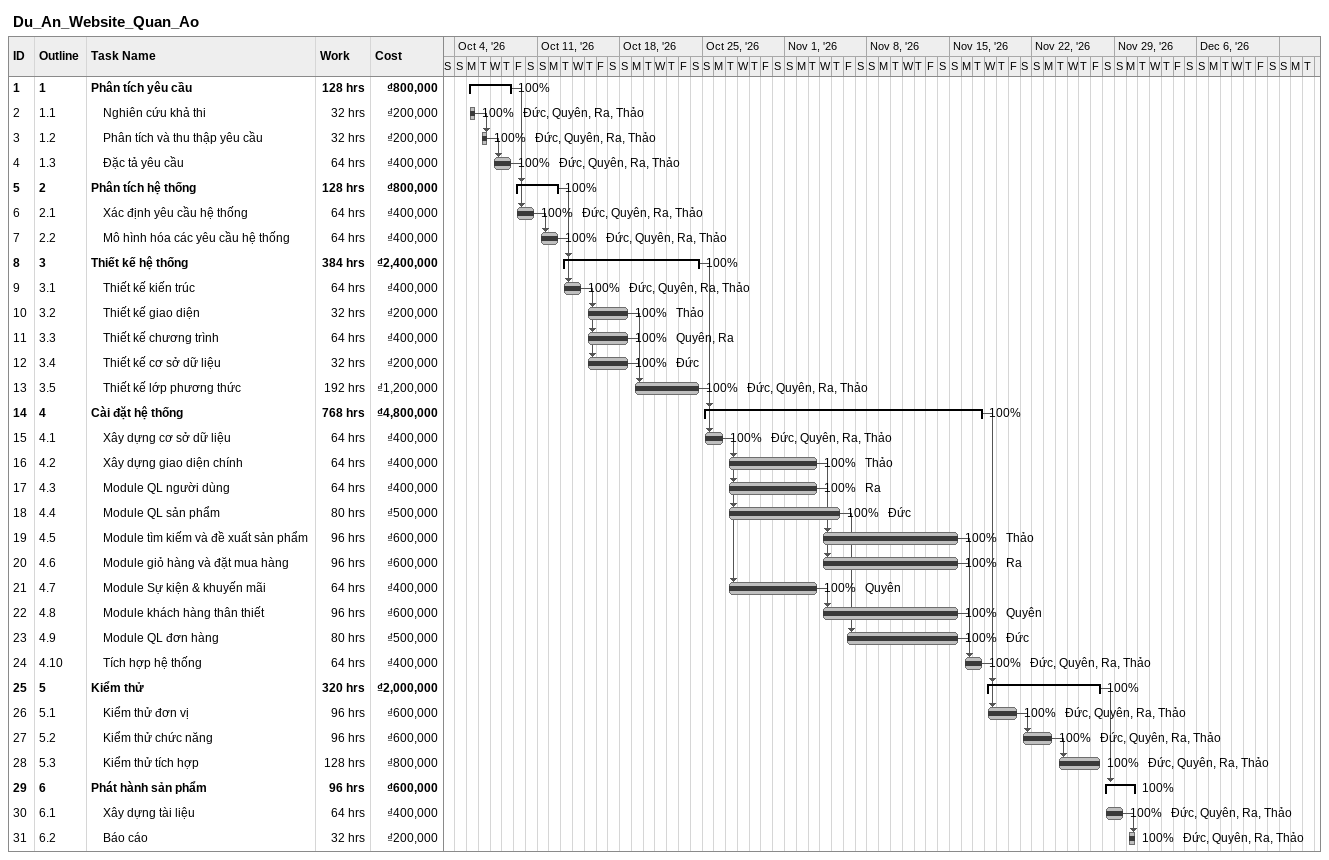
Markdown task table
Du_An_Website_Quan_Ao

| ID | WBS | Task | Start | Finish | Predecessors | Resources | % complete | Work (h) | Cost (₫) |
|---|---|---|---|---|---|---|---|---|---|
| 1 | 1 | **Phân tích yêu cầu** | 2026-10-05 | 2026-10-08 |  |  | 100 | 128 | 800000 |
| 2 | 1.1 | Nghiên cứu khả thi | 2026-10-05 | 2026-10-05 |  | Đức, Quyên, Ra, Thảo | 100 | 32 | 200000 |
| 3 | 1.2 | Phân tích và thu thập yêu cầu | 2026-10-06 | 2026-10-06 | 2 | Đức, Quyên, Ra, Thảo | 100 | 32 | 200000 |
| 4 | 1.3 | Đặc tả yêu cầu | 2026-10-07 | 2026-10-08 | 3 | Đức, Quyên, Ra, Thảo | 100 | 64 | 400000 |
| 5 | 2 | **Phân tích hệ thống** | 2026-10-09 | 2026-10-12 | 1 |  | 100 | 128 | 800000 |
| 6 | 2.1 | Xác định yêu cầu hệ thống | 2026-10-09 | 2026-10-10 | 4 | Đức, Quyên, Ra, Thảo | 100 | 64 | 400000 |
| 7 | 2.2 | Mô hình hóa các yêu cầu hệ thống | 2026-10-11 | 2026-10-12 | 6 | Đức, Quyên, Ra, Thảo | 100 | 64 | 400000 |
| 8 | 3 | **Thiết kế hệ thống** | 2026-10-13 | 2026-10-24 | 5 |  | 100 | 384 | 2400000 |
| 9 | 3.1 | Thiết kế kiến trúc | 2026-10-13 | 2026-10-14 | 7 | Đức, Quyên, Ra, Thảo | 100 | 64 | 400000 |
| 10 | 3.2 | Thiết kế giao diện | 2026-10-15 | 2026-10-18 | 9 | Thảo | 100 | 32 | 200000 |
| 11 | 3.3 | Thiết kế chương trình | 2026-10-15 | 2026-10-18 | 9 | Quyên, Ra | 100 | 64 | 400000 |
| 12 | 3.4 | Thiết kế cơ sở dữ liệu | 2026-10-15 | 2026-10-18 | 9 | Đức | 100 | 32 | 200000 |
| 13 | 3.5 | Thiết kế lớp phương thức | 2026-10-19 | 2026-10-24 | 10, 11, 12 | Đức, Quyên, Ra, Thảo | 100 | 192 | 1200000 |
| 14 | 4 | **Cài đặt hệ thống** | 2026-10-25 | 2026-11-17 | 8 |  | 100 | 768 | 4800000 |
| 15 | 4.1 | Xây dựng cơ sở dữ liệu | 2026-10-25 | 2026-10-26 | 13 | Đức, Quyên, Ra, Thảo | 100 | 64 | 400000 |
| 16 | 4.2 | Xây dựng giao diện chính | 2026-10-27 | 2026-11-03 | 15 | Thảo | 100 | 64 | 400000 |
| 17 | 4.3 | Module QL người dùng | 2026-10-27 | 2026-11-03 | 15 | Ra | 100 | 64 | 400000 |
| 18 | 4.4 | Module QL sản phẩm | 2026-10-27 | 2026-11-05 | 15 | Đức | 100 | 80 | 500000 |
| 19 | 4.5 | Module tìm kiếm và đề xuất sản phẩm | 2026-11-04 | 2026-11-15 | 16 | Thảo | 100 | 96 | 600000 |
| 20 | 4.6 | Module giỏ hàng và đặt mua hàng | 2026-11-04 | 2026-11-15 | 17 | Ra | 100 | 96 | 600000 |
| 21 | 4.7 | Module Sự kiện & khuyến mãi | 2026-10-27 | 2026-11-03 | 15 | Quyên | 100 | 64 | 400000 |
| 22 | 4.8 | Module khách hàng thân thiết | 2026-11-04 | 2026-11-15 | 21 | Quyên | 100 | 96 | 600000 |
| 23 | 4.9 | Module QL đơn hàng | 2026-11-06 | 2026-11-15 | 18 | Đức | 100 | 80 | 500000 |
| 24 | 4.10 | Tích hợp hệ thống | 2026-11-16 | 2026-11-17 | 19, 20, 22, 23 | Đức, Quyên, Ra, Thảo | 100 | 64 | 400000 |
| 25 | 5 | **Kiểm thử** | 2026-11-18 | 2026-11-27 | 14 |  | 100 | 320 | 2000000 |
| 26 | 5.1 | Kiểm thử đơn vị | 2026-11-18 | 2026-11-20 | 24 | Đức, Quyên, Ra, Thảo | 100 | 96 | 600000 |
| 27 | 5.2 | Kiểm thử chức năng | 2026-11-21 | 2026-11-23 | 26 | Đức, Quyên, Ra, Thảo | 100 | 96 | 600000 |
| 28 | 5.3 | Kiểm thử tích hợp | 2026-11-24 | 2026-11-27 | 27 | Đức, Quyên, Ra, Thảo | 100 | 128 | 800000 |
| 29 | 6 | **Phát hành sản phẩm** | 2026-11-28 | 2026-11-30 | 25 |  | 100 | 96 | 600000 |
| 30 | 6.1 | Xây dựng tài liệu | 2026-11-28 | 2026-11-29 |  | Đức, Quyên, Ra, Thảo | 100 | 64 | 400000 |
| 31 | 6.2 | Báo cáo | 2026-11-30 | 2026-11-30 | 30 | Đức, Quyên, Ra, Thảo | 100 | 32 | 200000 |
